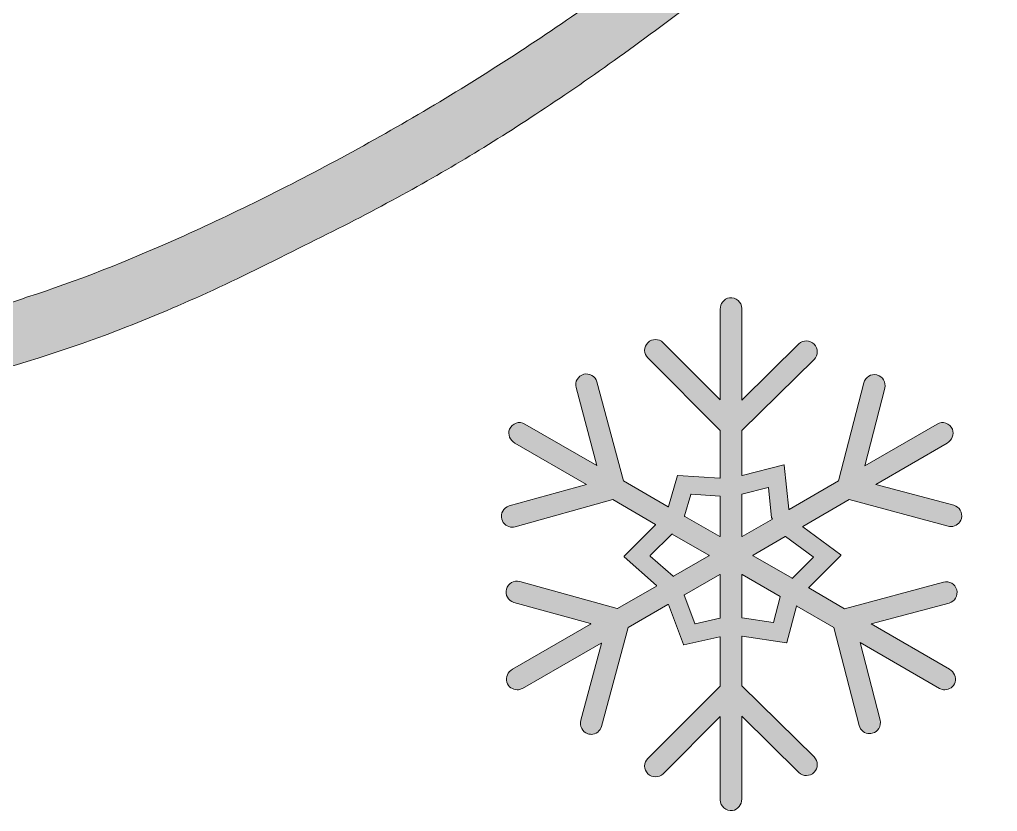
# Model space of a CAD drawing. Header units: inches. Extents: x 73 to 1007, y -748 to -332.
# Drawn here: x 132.7 to 192, y -508 to -459.9 of the extents above; entities that cross this region are included whole.
import ezdxf

# ---------------------------------------------------------------- set-up
doc = ezdxf.new("R2010")
doc.units = ezdxf.units.IN
doc.header["$MEASUREMENT"] = 0
doc.layers.add('Layer 1', color=7, linetype='Continuous')

# ---------------------------------------------------------------- blocks, each defined once
blk = doc.blocks.new('block 3')
at = {"layer": 'Layer 1', "true_color": 0x8dba2d}
h = blk.add_hatch(color=65, dxfattribs=at)
h.dxf.hatch_style = 2
edge = h.paths.add_edge_path()
edge.add_spline(control_points=[(194.553, -441.828), (188.672, -446.788), (183.712, -450.882), (179.677, -454.11), (175.639, -457.34), (172.006, -460.108), (168.779, -462.413), (165.549, -464.721), (162.436, -466.767), (159.438, -468.554), (156.438, -470.344), (153.037, -472.16), (149.232, -474.003), (145.194, -476.079), (141.388, -477.782), (137.815, -479.106), (134.238, -480.433), (130.692, -481.471), (127.176, -482.22), (123.657, -482.971), (120.083, -483.431), (116.451, -483.604), (112.819, -483.777), (108.867, -483.691), (104.601, -483.344), (101.371, -483.114), (98.66, -482.739), (96.471, -482.22), (94.279, -481.701), (91.914, -480.809), (89.379, -479.539), (87.762, -478.733), (86.465, -477.982), (85.486, -477.29), (84.505, -476.598), (83.208, -475.447), (81.595, -473.83), (76.059, -468.295), (73.291, -462.183), (73.291, -455.493), (73.291, -451.688), (73.983, -448.461), (75.367, -445.806), (76.751, -443.155), (78.421, -441.828), (80.383, -441.828), (81.997, -441.828), (83.065, -442.493), (83.583, -443.818), (84.103, -445.144), (83.727, -446.442), (82.46, -447.709), (81.651, -448.517), (80.73, -448.807), (79.692, -448.574), (78.883, -448.461), (78.365, -448.461), (78.135, -448.574), (77.902, -448.691), (77.672, -449.209), (77.442, -450.131), (76.864, -452.553), (76.837, -455.35), (77.356, -458.521), (77.875, -461.695), (78.883, -464.432), (80.383, -466.737), (81.422, -468.467), (82.978, -470.257), (85.054, -472.1), (87.13, -473.947), (89.033, -475.33), (90.763, -476.252), (92.26, -476.944), (93.644, -477.522), (94.914, -477.982), (96.182, -478.444), (97.565, -478.82), (99.066, -479.106), (100.563, -479.396), (102.266, -479.598), (104.169, -479.711), (106.071, -479.828), (108.347, -479.885), (111.002, -479.885), (113.654, -479.885), (115.959, -479.858), (117.922, -479.798), (119.881, -479.741), (121.668, -479.598), (123.284, -479.366), (124.898, -479.136), (126.454, -478.82), (127.954, -478.414), (129.452, -478.011), (131.182, -477.463), (133.144, -476.771), (136.025, -475.85), (139.198, -474.608), (142.658, -473.052), (146.118, -471.495), (149.634, -469.738), (153.21, -467.776), (156.783, -465.816), (160.273, -463.711), (163.676, -461.461), (167.076, -459.213), (170.277, -456.937), (173.277, -454.629), (174.545, -453.707), (176.706, -451.977), (179.763, -449.439), (182.817, -446.904), (185.961, -444.309), (189.191, -441.655), (193.573, -438.082), (197.349, -435.025), (200.522, -432.487), (203.692, -429.951), (206.517, -427.789), (208.998, -425.999), (211.477, -424.213), (213.725, -422.713), (215.744, -421.502), (217.761, -420.291), (219.809, -419.167), (221.886, -418.129), (223.499, -417.324), (224.74, -416.775), (225.605, -416.485), (226.47, -416.199), (227.535, -415.997), (228.805, -415.88), (233.533, -413.691), (238, -413.431), (242.211, -415.102), (246.42, -416.775), (249.274, -420.205), (250.774, -425.394), (251.004, -426.319), (251.176, -427.443), (251.293, -428.767), (251.406, -430.094), (251.466, -431.508), (251.466, -433.005), (251.466, -434.506), (251.406, -435.89), (251.293, -437.157), (251.176, -438.428), (251.004, -439.406), (250.774, -440.098), (250.311, -441.368), (249.62, -442.001), (248.698, -442.001), (247.774, -442.117), (247.142, -441.914), (246.795, -441.396), (246.45, -440.876), (246.563, -440.158), (247.142, -439.233), (247.255, -438.887), (247.371, -438.138), (247.487, -436.985), (247.601, -435.833), (247.66, -434.562), (247.66, -433.179), (247.66, -431.795), (247.63, -430.471), (247.573, -429.2), (247.515, -427.933), (247.371, -426.951), (247.142, -426.259), (246.563, -424.07), (245.525, -422.223), (244.027, -420.723), (242.527, -419.227), (241.027, -418.475), (239.53, -418.475), (238.259, -418.475), (237.108, -418.794), (236.07, -419.426), (235.033, -420.062), (233.821, -421.129), (232.438, -422.626), (229.438, -425.973), (227.075, -430.7), (225.345, -436.812), (225.113, -437.965), (224.912, -438.917), (224.74, -439.666), (224.567, -440.417), (224.42, -441.309), (224.307, -442.347), (224.191, -443.385), (224.134, -444.682), (224.134, -446.239), (224.134, -447.796), (224.134, -449.844), (224.134, -452.38), (224.134, -454.689), (224.134, -456.618), (224.134, -458.175), (224.134, -459.732), (224.191, -461.029), (224.307, -462.068), (224.42, -463.105), (224.537, -464.03), (224.654, -464.835), (224.767, -465.643), (224.94, -466.508), (225.172, -467.43), (226.21, -471.814), (227.65, -475.879), (229.497, -479.625), (231.34, -483.374), (233.533, -486.631), (236.07, -489.399), (236.07, -489.399), (238.319, -491.993), (238.319, -491.993), (238.319, -491.993), (240.741, -490.955), (240.741, -490.955), (245.698, -488.421), (250.255, -482.193), (254.406, -472.273), (254.753, -471.468), (255.329, -469.765), (256.136, -467.17), (256.942, -464.576), (257.78, -461.808), (258.645, -458.867), (259.51, -455.926), (260.345, -453.045), (261.153, -450.217), (261.958, -447.393), (262.537, -445.288), (262.883, -443.904), (262.997, -443.098), (263.515, -442.693), (264.44, -442.693), (265.132, -442.693), (265.621, -442.809), (265.91, -443.039), (266.196, -443.271), (266.283, -443.847), (266.17, -444.769), (266.053, -445.693), (265.737, -447.191), (265.218, -449.266), (264.699, -451.342), (263.921, -454.169), (262.883, -457.743), (261.613, -462.24), (260.432, -466.162), (259.337, -469.505), (258.239, -472.852), (257.115, -475.763), (255.964, -478.241), (254.809, -480.723), (253.599, -482.885), (252.331, -484.729), (251.061, -486.574), (249.676, -488.247), (248.179, -489.745), (246.103, -491.937), (244.114, -493.464), (242.211, -494.329), (240.309, -495.194), (238.03, -495.626), (235.378, -495.626), (233.07, -495.626), (231.053, -495.34), (229.324, -494.761), (224.134, -492.802), (220.096, -489.745), (217.215, -485.594), (214.331, -481.558), (212.285, -477.29), (211.074, -472.792), (209.863, -468.295), (209.257, -462.759), (209.257, -456.186), (209.257, -442.58), (212.601, -431.738), (219.291, -423.664), (216.061, -425.511), (212.485, -427.903), (208.565, -430.844), (204.644, -433.784), (199.973, -437.447), (194.553, -441.828)], knot_values=[0, 0, 0, 0, 1, 1, 1, 2, 2, 2, 3, 3, 3, 4, 4, 4, 5, 5, 5, 6, 6, 6, 7, 7, 7, 8, 8, 8, 9, 9, 9, 10, 10, 10, 11, 11, 11, 12, 12, 12, 13, 13, 13, 14, 14, 14, 15, 15, 15, 16, 16, 16, 17, 17, 17, 18, 18, 18, 19, 19, 19, 20, 20, 20, 21, 21, 21, 22, 22, 22, 23, 23, 23, 24, 24, 24, 25, 25, 25, 26, 26, 26, 27, 27, 27, 28, 28, 28, 29, 29, 29, 30, 30, 30, 31, 31, 31, 32, 32, 32, 33, 33, 33, 34, 34, 34, 35, 35, 35, 36, 36, 36, 37, 37, 37, 38, 38, 38, 39, 39, 39, 40, 40, 40, 41, 41, 41, 42, 42, 42, 43, 43, 43, 44, 44, 44, 45, 45, 45, 46, 46, 46, 47, 47, 47, 48, 48, 48, 49, 49, 49, 50, 50, 50, 51, 51, 51, 52, 52, 52, 53, 53, 53, 54, 54, 54, 55, 55, 55, 56, 56, 56, 57, 57, 57, 58, 58, 58, 59, 59, 59, 60, 60, 60, 61, 61, 61, 62, 62, 62, 63, 63, 63, 64, 64, 64, 65, 65, 65, 66, 66, 66, 67, 67, 67, 68, 68, 68, 69, 69, 69, 70, 70, 70, 71, 71, 71, 72, 72, 72, 73, 73, 73, 74, 74, 74, 75, 75, 75, 76, 76, 76, 77, 77, 77, 78, 78, 78, 79, 79, 79, 80, 80, 80, 81, 81, 81, 82, 82, 82, 83, 83, 83, 84, 84, 84, 85, 85, 85, 86, 86, 86, 87, 87, 87, 88, 88, 88, 89, 89, 89, 90, 90, 90, 91, 91, 91, 92, 92, 92, 93, 93, 93, 94, 94, 94, 95, 95, 95, 96, 96, 96, 97, 97, 97, 97], degree=3, periodic=1)
at = {"layer": 'Layer 1', "lineweight": 0}
blk.add_open_spline([(194.553, -441.828), (188.672, -446.788), (183.712, -450.882), (179.677, -454.11), (175.639, -457.34), (172.006, -460.108), (168.779, -462.413), (165.549, -464.721), (162.436, -466.767), (159.438, -468.554), (156.438, -470.344), (153.037, -472.16), (149.232, -474.003), (145.194, -476.079), (141.388, -477.782), (137.815, -479.106), (134.238, -480.433), (130.692, -481.471), (127.176, -482.22), (123.657, -482.971), (120.083, -483.431), (116.451, -483.604), (112.819, -483.777), (108.867, -483.691), (104.601, -483.344), (101.371, -483.114), (98.66, -482.739), (96.471, -482.22), (94.279, -481.701), (91.914, -480.809), (89.379, -479.539), (87.762, -478.733), (86.465, -477.982), (85.486, -477.29), (84.505, -476.598), (83.208, -475.447), (81.595, -473.83), (76.059, -468.295), (73.291, -462.183), (73.291, -455.493), (73.291, -451.688), (73.983, -448.461), (75.367, -445.806), (76.751, -443.155), (78.421, -441.828), (80.383, -441.828), (81.997, -441.828), (83.065, -442.493), (83.583, -443.818), (84.103, -445.144), (83.727, -446.442), (82.46, -447.709), (81.651, -448.517), (80.73, -448.807), (79.692, -448.574), (78.883, -448.461), (78.365, -448.461), (78.135, -448.574), (77.902, -448.691), (77.672, -449.209), (77.442, -450.131), (76.864, -452.553), (76.837, -455.35), (77.356, -458.521), (77.875, -461.695), (78.883, -464.432), (80.383, -466.737), (81.422, -468.467), (82.978, -470.257), (85.054, -472.1), (87.13, -473.947), (89.033, -475.33), (90.763, -476.252), (92.26, -476.944), (93.644, -477.522), (94.914, -477.982), (96.182, -478.444), (97.565, -478.82), (99.066, -479.106), (100.563, -479.396), (102.266, -479.598), (104.169, -479.711), (106.071, -479.828), (108.347, -479.885), (111.002, -479.885), (113.654, -479.885), (115.959, -479.858), (117.922, -479.798), (119.881, -479.741), (121.668, -479.598), (123.284, -479.366), (124.898, -479.136), (126.454, -478.82), (127.954, -478.414), (129.452, -478.011), (131.182, -477.463), (133.144, -476.771), (136.025, -475.85), (139.198, -474.608), (142.658, -473.052), (146.118, -471.495), (149.634, -469.738), (153.21, -467.776), (156.783, -465.816), (160.273, -463.711), (163.676, -461.461), (167.076, -459.213), (170.277, -456.937), (173.277, -454.629), (174.545, -453.707), (176.706, -451.977), (179.763, -449.439), (182.817, -446.904), (185.961, -444.309), (189.191, -441.655), (193.573, -438.082), (197.349, -435.025), (200.522, -432.487), (203.692, -429.951), (206.517, -427.789), (208.998, -425.999), (211.477, -424.213), (213.725, -422.713), (215.744, -421.502), (217.761, -420.291), (219.809, -419.167), (221.886, -418.129), (223.499, -417.324), (224.74, -416.775), (225.605, -416.485), (226.47, -416.199), (227.535, -415.997), (228.805, -415.88), (233.533, -413.691), (238, -413.431), (242.211, -415.102), (246.42, -416.775), (249.274, -420.205), (250.774, -425.394), (251.004, -426.319), (251.176, -427.443), (251.293, -428.767), (251.406, -430.094), (251.466, -431.508), (251.466, -433.005), (251.466, -434.506), (251.406, -435.89), (251.293, -437.157), (251.176, -438.428), (251.004, -439.406), (250.774, -440.098), (250.311, -441.368), (249.62, -442.001), (248.698, -442.001), (247.774, -442.117), (247.142, -441.914), (246.795, -441.396), (246.45, -440.876), (246.563, -440.158), (247.142, -439.233), (247.255, -438.887), (247.371, -438.138), (247.487, -436.985), (247.601, -435.833), (247.66, -434.562), (247.66, -433.179), (247.66, -431.795), (247.63, -430.471), (247.573, -429.2), (247.515, -427.933), (247.371, -426.951), (247.142, -426.259), (246.563, -424.07), (245.525, -422.223), (244.027, -420.723), (242.527, -419.227), (241.027, -418.475), (239.53, -418.475), (238.259, -418.475), (237.108, -418.794), (236.07, -419.426), (235.033, -420.062), (233.821, -421.129), (232.438, -422.626), (229.438, -425.973), (227.075, -430.7), (225.345, -436.812), (225.113, -437.965), (224.912, -438.917), (224.74, -439.666), (224.567, -440.417), (224.42, -441.309), (224.307, -442.347), (224.191, -443.385), (224.134, -444.682), (224.134, -446.239), (224.134, -447.796), (224.134, -449.844), (224.134, -452.38), (224.134, -454.689), (224.134, -456.618), (224.134, -458.175), (224.134, -459.732), (224.191, -461.029), (224.307, -462.068), (224.42, -463.105), (224.537, -464.03), (224.654, -464.835), (224.767, -465.643), (224.94, -466.508), (225.172, -467.43), (226.21, -471.814), (227.65, -475.879), (229.497, -479.625), (231.34, -483.374), (233.533, -486.631), (236.07, -489.399), (236.07, -489.399), (238.319, -491.993), (238.319, -491.993), (238.319, -491.993), (240.741, -490.955), (240.741, -490.955), (245.698, -488.421), (250.255, -482.193), (254.406, -472.273), (254.753, -471.468), (255.329, -469.765), (256.136, -467.17), (256.942, -464.576), (257.78, -461.808), (258.645, -458.867), (259.51, -455.926), (260.345, -453.045), (261.153, -450.217), (261.958, -447.393), (262.537, -445.288), (262.883, -443.904), (262.997, -443.098), (263.515, -442.693), (264.44, -442.693), (265.132, -442.693), (265.621, -442.809), (265.91, -443.039), (266.196, -443.271), (266.283, -443.847), (266.17, -444.769), (266.053, -445.693), (265.737, -447.191), (265.218, -449.266), (264.699, -451.342), (263.921, -454.169), (262.883, -457.743), (261.613, -462.24), (260.432, -466.162), (259.337, -469.505), (258.239, -472.852), (257.115, -475.763), (255.964, -478.241), (254.809, -480.723), (253.599, -482.885), (252.331, -484.729), (251.061, -486.574), (249.676, -488.247), (248.179, -489.745), (246.103, -491.937), (244.114, -493.464), (242.211, -494.329), (240.309, -495.194), (238.03, -495.626), (235.378, -495.626), (233.07, -495.626), (231.053, -495.34), (229.324, -494.761), (224.134, -492.802), (220.096, -489.745), (217.215, -485.594), (214.331, -481.558), (212.285, -477.29), (211.074, -472.792), (209.863, -468.295), (209.257, -462.759), (209.257, -456.186), (209.257, -442.58), (212.601, -431.738), (219.291, -423.664), (216.061, -425.511), (212.485, -427.903), (208.565, -430.844), (204.644, -433.784), (199.973, -437.447), (194.553, -441.828)], degree=3, knots=[0, 0, 0, 0, 1, 1, 1, 2, 2, 2, 3, 3, 3, 4, 4, 4, 5, 5, 5, 6, 6, 6, 7, 7, 7, 8, 8, 8, 9, 9, 9, 10, 10, 10, 11, 11, 11, 12, 12, 12, 13, 13, 13, 14, 14, 14, 15, 15, 15, 16, 16, 16, 17, 17, 17, 18, 18, 18, 19, 19, 19, 20, 20, 20, 21, 21, 21, 22, 22, 22, 23, 23, 23, 24, 24, 24, 25, 25, 25, 26, 26, 26, 27, 27, 27, 28, 28, 28, 29, 29, 29, 30, 30, 30, 31, 31, 31, 32, 32, 32, 33, 33, 33, 34, 34, 34, 35, 35, 35, 36, 36, 36, 37, 37, 37, 38, 38, 38, 39, 39, 39, 40, 40, 40, 41, 41, 41, 42, 42, 42, 43, 43, 43, 44, 44, 44, 45, 45, 45, 46, 46, 46, 47, 47, 47, 48, 48, 48, 49, 49, 49, 50, 50, 50, 51, 51, 51, 52, 52, 52, 53, 53, 53, 54, 54, 54, 55, 55, 55, 56, 56, 56, 57, 57, 57, 58, 58, 58, 59, 59, 59, 60, 60, 60, 61, 61, 61, 62, 62, 62, 63, 63, 63, 64, 64, 64, 65, 65, 65, 66, 66, 66, 67, 67, 67, 68, 68, 68, 69, 69, 69, 70, 70, 70, 71, 71, 71, 72, 72, 72, 73, 73, 73, 74, 74, 74, 75, 75, 75, 76, 76, 76, 77, 77, 77, 78, 78, 78, 79, 79, 79, 80, 80, 80, 81, 81, 81, 82, 82, 82, 83, 83, 83, 84, 84, 84, 85, 85, 85, 86, 86, 86, 87, 87, 87, 88, 88, 88, 89, 89, 89, 90, 90, 90, 91, 91, 91, 92, 92, 92, 93, 93, 93, 94, 94, 94, 95, 95, 95, 96, 96, 96, 97, 97, 97, 97], dxfattribs=at)
blk = doc.blocks.new('block 24')
at = {"layer": 'Layer 1', "true_color": 0x8dba2d}
h = blk.add_hatch(color=65, dxfattribs=at)
h.dxf.hatch_style = 2
edge = h.paths.add_edge_path()
edge.add_spline(control_points=[(161.945, -490.259), (162.026, -490.549), (162.288, -490.739), (162.576, -490.739), (162.634, -490.739), (162.692, -490.731), (162.751, -490.715), (162.751, -490.715), (168.68, -489.068), (168.68, -489.068), (168.68, -489.068), (171.28, -490.569), (171.28, -490.569), (171.29, -490.575), (171.292, -490.589), (171.283, -490.598), (171.283, -490.598), (169.373, -492.508), (169.373, -492.508), (169.366, -492.516), (169.366, -492.528), (169.374, -492.535), (169.374, -492.535), (171.339, -494.286), (171.339, -494.286), (171.348, -494.294), (171.347, -494.309), (171.336, -494.315), (171.336, -494.315), (168.971, -495.681), (168.971, -495.681), (168.967, -495.683), (168.961, -495.684), (168.957, -495.683), (168.957, -495.683), (163.035, -494.038), (163.035, -494.038), (162.677, -493.944), (162.325, -494.146), (162.229, -494.494), (162.132, -494.843), (162.337, -495.204), (162.685, -495.301), (162.685, -495.301), (167.332, -496.591), (167.332, -496.591), (167.347, -496.596), (167.35, -496.617), (167.336, -496.625), (167.336, -496.625), (162.595, -499.362), (162.595, -499.362), (162.324, -499.518), (162.165, -499.839), (162.256, -500.139), (162.346, -500.437), (162.612, -500.607), (162.883, -500.607), (162.994, -500.607), (163.107, -500.579), (163.211, -500.52), (163.211, -500.52), (167.973, -497.77), (167.973, -497.77), (167.987, -497.762), (168.004, -497.775), (168, -497.791), (168, -497.791), (166.75, -502.452), (166.75, -502.452), (166.659, -502.795), (166.835, -503.171), (167.173, -503.279), (167.242, -503.3), (167.308, -503.31), (167.375, -503.31), (167.664, -503.31), (167.929, -503.118), (168.008, -502.825), (168.008, -502.825), (169.615, -496.829), (169.615, -496.829), (169.616, -496.824), (169.619, -496.82), (169.623, -496.818), (169.623, -496.818), (172.039, -495.423), (172.039, -495.423), (172.049, -495.417), (172.062, -495.422), (172.066, -495.432), (172.066, -495.432), (172.972, -497.861), (172.972, -497.861), (172.975, -497.87), (172.984, -497.875), (172.993, -497.873), (172.993, -497.873), (175.186, -497.387), (175.186, -497.387), (175.197, -497.384), (175.208, -497.393), (175.208, -497.405), (175.208, -497.405), (175.208, -500.377), (175.208, -500.377), (175.208, -500.377), (170.813, -504.772), (170.813, -504.772), (170.557, -505.027), (170.557, -505.442), (170.813, -505.698), (170.941, -505.826), (171.109, -505.89), (171.277, -505.89), (171.444, -505.89), (171.612, -505.826), (171.74, -505.698), (171.74, -505.698), (175.208, -502.23), (175.208, -502.23), (175.208, -502.23), (175.208, -507.282), (175.208, -507.282), (175.208, -507.676), (175.554, -507.988), (175.958, -507.931), (176.29, -507.884), (176.518, -507.568), (176.518, -507.233), (176.518, -507.233), (176.518, -502.211), (176.518, -502.211), (176.518, -502.211), (179.99, -505.621), (179.99, -505.621), (180.248, -505.874), (180.663, -505.871), (180.916, -505.612), (181.17, -505.354), (181.167, -504.939), (180.909, -504.685), (180.909, -504.685), (176.518, -500.373), (176.518, -500.373), (176.518, -500.373), (176.518, -497.375), (176.518, -497.375), (176.518, -497.363), (176.528, -497.355), (176.539, -497.357), (176.539, -497.357), (179.239, -497.759), (179.239, -497.759), (179.248, -497.76), (179.257, -497.755), (179.259, -497.746), (179.259, -497.746), (179.833, -495.534), (179.833, -495.534), (179.836, -495.522), (179.85, -495.517), (179.86, -495.523), (179.86, -495.523), (182.106, -496.819), (182.106, -496.819), (182.106, -496.819), (183.645, -502.778), (183.645, -502.778), (183.722, -503.073), (183.988, -503.269), (184.279, -503.269), (184.333, -503.269), (184.388, -503.263), (184.443, -503.248), (184.794, -503.158), (185.004, -502.801), (184.914, -502.45), (184.914, -502.45), (183.698, -497.738), (183.698, -497.738), (183.698, -497.738), (188.515, -500.52), (188.515, -500.52), (188.619, -500.579), (188.732, -500.607), (188.843, -500.607), (189.114, -500.607), (189.38, -500.437), (189.47, -500.139), (189.561, -499.839), (189.402, -499.518), (189.131, -499.362), (189.131, -499.362), (184.37, -496.613), (184.37, -496.613), (184.37, -496.613), (189.108, -495.344), (189.108, -495.344), (189.457, -495.25), (189.664, -494.89), (189.571, -494.541), (189.475, -494.191), (189.119, -493.984), (188.767, -494.078), (188.767, -494.078), (182.765, -495.687), (182.765, -495.687), (182.765, -495.687), (180.586, -494.429), (180.586, -494.429), (180.576, -494.423), (180.574, -494.408), (180.583, -494.4), (180.583, -494.4), (182.531, -492.452), (182.531, -492.452), (182.539, -492.444), (182.538, -492.431), (182.529, -492.424), (182.529, -492.424), (180.228, -490.724), (180.228, -490.724), (180.218, -490.717), (180.218, -490.7), (180.23, -490.694), (180.23, -490.694), (183.049, -489.066), (183.049, -489.066), (183.049, -489.066), (189.05, -490.675), (189.05, -490.675), (189.108, -490.691), (189.164, -490.698), (189.22, -490.698), (189.51, -490.698), (189.774, -490.505), (189.854, -490.212), (189.947, -489.863), (189.74, -489.503), (189.391, -489.41), (189.391, -489.41), (184.653, -488.14), (184.653, -488.14), (184.653, -488.14), (188.981, -485.641), (188.981, -485.641), (189.273, -485.473), (189.435, -485.114), (189.308, -484.801), (189.154, -484.423), (188.711, -484.286), (188.373, -484.479), (188.373, -484.479), (183.982, -487.014), (183.982, -487.014), (183.982, -487.014), (185.198, -482.303), (185.198, -482.303), (185.288, -481.952), (185.078, -481.595), (184.727, -481.505), (184.373, -481.41), (184.02, -481.625), (183.929, -481.975), (183.929, -481.975), (182.39, -487.933), (182.39, -487.933), (182.39, -487.933), (179.394, -489.663), (179.394, -489.663), (179.382, -489.67), (179.368, -489.662), (179.367, -489.649), (179.367, -489.649), (179.102, -486.969), (179.102, -486.969), (179.101, -486.958), (179.09, -486.951), (179.079, -486.954), (179.079, -486.954), (176.541, -487.611), (176.541, -487.611), (176.529, -487.614), (176.518, -487.605), (176.518, -487.593), (176.518, -487.593), (176.518, -484.871), (176.518, -484.871), (176.518, -484.871), (180.909, -480.559), (180.909, -480.559), (181.167, -480.305), (181.17, -479.891), (180.916, -479.632), (180.663, -479.374), (180.248, -479.371), (179.99, -479.624), (179.99, -479.624), (176.518, -483.034), (176.518, -483.034), (176.518, -483.034), (176.518, -477.471), (176.518, -477.471), (176.518, -477.077), (176.172, -476.765), (175.768, -476.822), (175.436, -476.869), (175.208, -477.185), (175.208, -477.52), (175.208, -477.52), (175.208, -483.014), (175.208, -483.014), (175.208, -483.014), (171.74, -479.546), (171.74, -479.546), (171.484, -479.29), (171.069, -479.29), (170.813, -479.546), (170.557, -479.802), (170.557, -480.217), (170.813, -480.473), (170.813, -480.473), (175.208, -484.867), (175.208, -484.867), (175.208, -484.867), (175.208, -487.741), (175.208, -487.741), (175.208, -487.752), (175.199, -487.76), (175.188, -487.76), (175.188, -487.76), (172.638, -487.596), (172.638, -487.596), (172.63, -487.595), (172.622, -487.601), (172.62, -487.609), (172.62, -487.609), (172.076, -489.489), (172.076, -489.489), (172.073, -489.501), (172.06, -489.506), (172.05, -489.5), (172.05, -489.5), (169.333, -487.931), (169.333, -487.931), (169.333, -487.931), (167.725, -481.929), (167.725, -481.929), (167.63, -481.58), (167.265, -481.373), (166.923, -481.465), (166.572, -481.559), (166.365, -481.918), (166.459, -482.268), (166.459, -482.268), (167.727, -487.005), (167.727, -487.005), (167.727, -487.005), (163.353, -484.479), (163.353, -484.479), (163.013, -484.284), (162.572, -484.423), (162.418, -484.802), (162.291, -485.114), (162.452, -485.472), (162.744, -485.641), (162.744, -485.641), (167.09, -488.15), (167.09, -488.15), (167.09, -488.15), (162.401, -489.452), (162.401, -489.452), (162.053, -489.549), (161.848, -489.91), (161.945, -490.259)], knot_values=[0, 0, 0, 0, 1, 1, 1, 2, 2, 2, 3, 3, 3, 4, 4, 4, 5, 5, 5, 6, 6, 6, 7, 7, 7, 8, 8, 8, 9, 9, 9, 10, 10, 10, 11, 11, 11, 12, 12, 12, 13, 13, 13, 14, 14, 14, 15, 15, 15, 16, 16, 16, 17, 17, 17, 18, 18, 18, 19, 19, 19, 20, 20, 20, 21, 21, 21, 22, 22, 22, 23, 23, 23, 24, 24, 24, 25, 25, 25, 26, 26, 26, 27, 27, 27, 28, 28, 28, 29, 29, 29, 30, 30, 30, 31, 31, 31, 32, 32, 32, 33, 33, 33, 34, 34, 34, 35, 35, 35, 36, 36, 36, 37, 37, 37, 38, 38, 38, 39, 39, 39, 40, 40, 40, 41, 41, 41, 42, 42, 42, 43, 43, 43, 44, 44, 44, 45, 45, 45, 46, 46, 46, 47, 47, 47, 48, 48, 48, 49, 49, 49, 50, 50, 50, 51, 51, 51, 52, 52, 52, 53, 53, 53, 54, 54, 54, 55, 55, 55, 56, 56, 56, 57, 57, 57, 58, 58, 58, 59, 59, 59, 60, 60, 60, 61, 61, 61, 62, 62, 62, 63, 63, 63, 64, 64, 64, 65, 65, 65, 66, 66, 66, 67, 67, 67, 68, 68, 68, 69, 69, 69, 70, 70, 70, 71, 71, 71, 72, 72, 72, 73, 73, 73, 74, 74, 74, 75, 75, 75, 76, 76, 76, 77, 77, 77, 78, 78, 78, 79, 79, 79, 80, 80, 80, 81, 81, 81, 82, 82, 82, 83, 83, 83, 84, 84, 84, 85, 85, 85, 86, 86, 86, 87, 87, 87, 88, 88, 88, 89, 89, 89, 90, 90, 90, 91, 91, 91, 92, 92, 92, 93, 93, 93, 94, 94, 94, 95, 95, 95, 96, 96, 96, 97, 97, 97, 98, 98, 98, 99, 99, 99, 100, 100, 100, 101, 101, 101, 102, 102, 102, 103, 103, 103, 104, 104, 104, 105, 105, 105, 106, 106, 106, 107, 107, 107, 108, 108, 108, 109, 109, 109, 110, 110, 110, 111, 111, 111, 112, 112, 112, 113, 113, 113, 114, 114, 114, 115, 115, 115, 116, 116, 116, 117, 117, 117, 118, 118, 118, 119, 119, 119, 120, 120, 120, 121, 121, 121, 122, 122, 122, 123, 123, 123, 124, 124, 124, 125, 125, 125, 125], degree=3, periodic=1)
edge = h.paths.add_edge_path()
edge.add_spline(control_points=[(175.208, -488.874), (175.208, -488.874), (175.208, -491.292), (175.208, -491.292), (175.208, -491.306), (175.193, -491.315), (175.18, -491.308), (175.18, -491.308), (173.058, -490.082), (173.058, -490.082), (173.051, -490.078), (173.047, -490.069), (173.05, -490.061), (173.05, -490.061), (173.426, -488.757), (173.426, -488.757), (173.429, -488.749), (173.437, -488.743), (173.445, -488.744), (173.445, -488.744), (175.191, -488.856), (175.191, -488.856), (175.2, -488.857), (175.208, -488.865), (175.208, -488.874)], knot_values=[0, 0, 0, 0, 1, 1, 1, 2, 2, 2, 3, 3, 3, 4, 4, 4, 5, 5, 5, 6, 6, 6, 7, 7, 7, 8, 8, 8, 8], degree=3, periodic=1)
edge = h.paths.add_edge_path()
edge.add_spline(control_points=[(178.376, -490.251), (178.376, -490.251), (176.546, -491.308), (176.546, -491.308), (176.533, -491.315), (176.518, -491.306), (176.518, -491.292), (176.518, -491.292), (176.518, -488.761), (176.518, -488.761), (176.518, -488.752), (176.524, -488.745), (176.532, -488.743), (176.532, -488.743), (178.116, -488.333), (178.116, -488.333), (178.127, -488.33), (178.138, -488.338), (178.139, -488.349), (178.139, -488.349), (178.317, -490.15), (178.317, -490.15), (178.317, -490.15), (178.376, -490.251), (178.376, -490.251)], knot_values=[0, 0, 0, 0, 1, 1, 1, 2, 2, 2, 3, 3, 3, 4, 4, 4, 5, 5, 5, 6, 6, 6, 7, 7, 7, 8, 8, 8, 8], degree=3, periodic=1)
edge = h.paths.add_edge_path()
edge.add_spline(control_points=[(177.201, -492.474), (177.189, -492.467), (177.189, -492.45), (177.201, -492.443), (177.201, -492.443), (179.162, -491.31), (179.162, -491.31), (179.168, -491.307), (179.176, -491.307), (179.182, -491.311), (179.182, -491.311), (180.857, -492.549), (180.857, -492.549), (180.866, -492.556), (180.867, -492.569), (180.859, -492.577), (180.859, -492.577), (179.595, -493.841), (179.595, -493.841), (179.589, -493.846), (179.58, -493.848), (179.573, -493.843), (179.573, -493.843), (177.201, -492.474), (177.201, -492.474)], knot_values=[0, 0, 0, 0, 1, 1, 1, 2, 2, 2, 3, 3, 3, 4, 4, 4, 5, 5, 5, 6, 6, 6, 7, 7, 7, 8, 8, 8, 8], degree=3, periodic=1)
edge = h.paths.add_edge_path()
edge.add_spline(control_points=[(176.518, -496.232), (176.518, -496.232), (176.518, -493.625), (176.518, -493.625), (176.518, -493.611), (176.533, -493.602), (176.546, -493.609), (176.546, -493.609), (178.845, -494.936), (178.845, -494.936), (178.852, -494.941), (178.855, -494.949), (178.853, -494.957), (178.853, -494.957), (178.448, -496.519), (178.448, -496.519), (178.445, -496.528), (178.437, -496.533), (178.427, -496.532), (178.427, -496.532), (176.534, -496.25), (176.534, -496.25), (176.525, -496.248), (176.518, -496.241), (176.518, -496.232)], knot_values=[0, 0, 0, 0, 1, 1, 1, 2, 2, 2, 3, 3, 3, 4, 4, 4, 5, 5, 5, 6, 6, 6, 7, 7, 7, 8, 8, 8, 8], degree=3, periodic=1)
edge = h.paths.add_edge_path()
edge.add_spline(control_points=[(173.024, -494.872), (173.021, -494.863), (173.024, -494.854), (173.032, -494.85), (173.032, -494.85), (175.18, -493.609), (175.18, -493.609), (175.193, -493.602), (175.208, -493.611), (175.208, -493.625), (175.208, -493.625), (175.208, -496.247), (175.208, -496.247), (175.208, -496.255), (175.202, -496.263), (175.193, -496.265), (175.193, -496.265), (173.685, -496.599), (173.685, -496.599), (173.676, -496.601), (173.667, -496.596), (173.664, -496.587), (173.664, -496.587), (173.024, -494.872), (173.024, -494.872)], knot_values=[0, 0, 0, 0, 1, 1, 1, 2, 2, 2, 3, 3, 3, 4, 4, 4, 5, 5, 5, 6, 6, 6, 7, 7, 7, 8, 8, 8, 8], degree=3, periodic=1)
edge = h.paths.add_edge_path()
edge.add_spline(control_points=[(172.271, -491.157), (172.277, -491.151), (172.286, -491.15), (172.293, -491.154), (172.293, -491.154), (174.525, -492.443), (174.525, -492.443), (174.537, -492.45), (174.537, -492.467), (174.525, -492.474), (174.525, -492.474), (172.367, -493.72), (172.367, -493.72), (172.36, -493.724), (172.351, -493.723), (172.345, -493.718), (172.345, -493.718), (170.966, -492.489), (170.966, -492.489), (170.958, -492.482), (170.958, -492.47), (170.965, -492.463), (170.965, -492.463), (172.271, -491.157), (172.271, -491.157)], knot_values=[0, 0, 0, 0, 1, 1, 1, 2, 2, 2, 3, 3, 3, 4, 4, 4, 5, 5, 5, 6, 6, 6, 7, 7, 7, 8, 8, 8, 8], degree=3, periodic=1)
at = {"layer": 'Layer 1', "lineweight": 0}
for points, knots in [([(161.945, -490.259), (162.026, -490.549), (162.288, -490.739), (162.576, -490.739), (162.634, -490.739), (162.692, -490.731), (162.751, -490.715), (162.751, -490.715), (168.68, -489.068), (168.68, -489.068), (168.68, -489.068), (171.28, -490.569), (171.28, -490.569), (171.29, -490.575), (171.292, -490.589), (171.283, -490.598), (171.283, -490.598), (169.373, -492.508), (169.373, -492.508), (169.366, -492.516), (169.366, -492.528), (169.374, -492.535), (169.374, -492.535), (171.339, -494.286), (171.339, -494.286), (171.348, -494.294), (171.347, -494.309), (171.336, -494.315), (171.336, -494.315), (168.971, -495.681), (168.971, -495.681), (168.967, -495.683), (168.961, -495.684), (168.957, -495.683), (168.957, -495.683), (163.035, -494.038), (163.035, -494.038), (162.677, -493.944), (162.325, -494.146), (162.229, -494.494), (162.132, -494.843), (162.337, -495.204), (162.685, -495.301), (162.685, -495.301), (167.332, -496.591), (167.332, -496.591), (167.347, -496.596), (167.35, -496.617), (167.336, -496.625), (167.336, -496.625), (162.595, -499.362), (162.595, -499.362), (162.324, -499.518), (162.165, -499.839), (162.256, -500.139), (162.346, -500.437), (162.612, -500.607), (162.883, -500.607), (162.994, -500.607), (163.107, -500.579), (163.211, -500.52), (163.211, -500.52), (167.973, -497.77), (167.973, -497.77), (167.987, -497.762), (168.004, -497.775), (168, -497.791), (168, -497.791), (166.75, -502.452), (166.75, -502.452), (166.659, -502.795), (166.835, -503.171), (167.173, -503.279), (167.242, -503.3), (167.308, -503.31), (167.375, -503.31), (167.664, -503.31), (167.929, -503.118), (168.008, -502.825), (168.008, -502.825), (169.615, -496.829), (169.615, -496.829), (169.616, -496.824), (169.619, -496.82), (169.623, -496.818), (169.623, -496.818), (172.039, -495.423), (172.039, -495.423), (172.049, -495.417), (172.062, -495.422), (172.066, -495.432), (172.066, -495.432), (172.972, -497.861), (172.972, -497.861), (172.975, -497.87), (172.984, -497.875), (172.993, -497.873), (172.993, -497.873), (175.186, -497.387), (175.186, -497.387), (175.197, -497.384), (175.208, -497.393), (175.208, -497.405), (175.208, -497.405), (175.208, -500.377), (175.208, -500.377), (175.208, -500.377), (170.813, -504.772), (170.813, -504.772), (170.557, -505.027), (170.557, -505.442), (170.813, -505.698), (170.941, -505.826), (171.109, -505.89), (171.277, -505.89), (171.444, -505.89), (171.612, -505.826), (171.74, -505.698), (171.74, -505.698), (175.208, -502.23), (175.208, -502.23), (175.208, -502.23), (175.208, -507.282), (175.208, -507.282), (175.208, -507.676), (175.554, -507.988), (175.958, -507.931), (176.29, -507.884), (176.518, -507.568), (176.518, -507.233), (176.518, -507.233), (176.518, -502.211), (176.518, -502.211), (176.518, -502.211), (179.99, -505.621), (179.99, -505.621), (180.248, -505.874), (180.663, -505.871), (180.916, -505.612), (181.17, -505.354), (181.167, -504.939), (180.909, -504.685), (180.909, -504.685), (176.518, -500.373), (176.518, -500.373), (176.518, -500.373), (176.518, -497.375), (176.518, -497.375), (176.518, -497.363), (176.528, -497.355), (176.539, -497.357), (176.539, -497.357), (179.239, -497.759), (179.239, -497.759), (179.248, -497.76), (179.257, -497.755), (179.259, -497.746), (179.259, -497.746), (179.833, -495.534), (179.833, -495.534), (179.836, -495.522), (179.85, -495.517), (179.86, -495.523), (179.86, -495.523), (182.106, -496.819), (182.106, -496.819), (182.106, -496.819), (183.645, -502.778), (183.645, -502.778), (183.722, -503.073), (183.988, -503.269), (184.279, -503.269), (184.333, -503.269), (184.388, -503.263), (184.443, -503.248), (184.794, -503.158), (185.004, -502.801), (184.914, -502.45), (184.914, -502.45), (183.698, -497.738), (183.698, -497.738), (183.698, -497.738), (188.515, -500.52), (188.515, -500.52), (188.619, -500.579), (188.732, -500.607), (188.843, -500.607), (189.114, -500.607), (189.38, -500.437), (189.47, -500.139), (189.561, -499.839), (189.402, -499.518), (189.131, -499.362), (189.131, -499.362), (184.37, -496.613), (184.37, -496.613), (184.37, -496.613), (189.108, -495.344), (189.108, -495.344), (189.457, -495.25), (189.664, -494.89), (189.571, -494.541), (189.475, -494.191), (189.119, -493.984), (188.767, -494.078), (188.767, -494.078), (182.765, -495.687), (182.765, -495.687), (182.765, -495.687), (180.586, -494.429), (180.586, -494.429), (180.576, -494.423), (180.574, -494.408), (180.583, -494.4), (180.583, -494.4), (182.531, -492.452), (182.531, -492.452), (182.539, -492.444), (182.538, -492.431), (182.529, -492.424), (182.529, -492.424), (180.228, -490.724), (180.228, -490.724), (180.218, -490.717), (180.218, -490.7), (180.23, -490.694), (180.23, -490.694), (183.049, -489.066), (183.049, -489.066), (183.049, -489.066), (189.05, -490.675), (189.05, -490.675), (189.108, -490.691), (189.164, -490.698), (189.22, -490.698), (189.51, -490.698), (189.774, -490.505), (189.854, -490.212), (189.947, -489.863), (189.74, -489.503), (189.391, -489.41), (189.391, -489.41), (184.653, -488.14), (184.653, -488.14), (184.653, -488.14), (188.981, -485.641), (188.981, -485.641), (189.273, -485.473), (189.435, -485.114), (189.308, -484.801), (189.154, -484.423), (188.711, -484.286), (188.373, -484.479), (188.373, -484.479), (183.982, -487.014), (183.982, -487.014), (183.982, -487.014), (185.198, -482.303), (185.198, -482.303), (185.288, -481.952), (185.078, -481.595), (184.727, -481.505), (184.373, -481.41), (184.02, -481.625), (183.929, -481.975), (183.929, -481.975), (182.39, -487.933), (182.39, -487.933), (182.39, -487.933), (179.394, -489.663), (179.394, -489.663), (179.382, -489.67), (179.368, -489.662), (179.367, -489.649), (179.367, -489.649), (179.102, -486.969), (179.102, -486.969), (179.101, -486.958), (179.09, -486.951), (179.079, -486.954), (179.079, -486.954), (176.541, -487.611), (176.541, -487.611), (176.529, -487.614), (176.518, -487.605), (176.518, -487.593), (176.518, -487.593), (176.518, -484.871), (176.518, -484.871), (176.518, -484.871), (180.909, -480.559), (180.909, -480.559), (181.167, -480.305), (181.17, -479.891), (180.916, -479.632), (180.663, -479.374), (180.248, -479.371), (179.99, -479.624), (179.99, -479.624), (176.518, -483.034), (176.518, -483.034), (176.518, -483.034), (176.518, -477.471), (176.518, -477.471), (176.518, -477.077), (176.172, -476.765), (175.768, -476.822), (175.436, -476.869), (175.208, -477.185), (175.208, -477.52), (175.208, -477.52), (175.208, -483.014), (175.208, -483.014), (175.208, -483.014), (171.74, -479.546), (171.74, -479.546), (171.484, -479.29), (171.069, -479.29), (170.813, -479.546), (170.557, -479.802), (170.557, -480.217), (170.813, -480.473), (170.813, -480.473), (175.208, -484.867), (175.208, -484.867), (175.208, -484.867), (175.208, -487.741), (175.208, -487.741), (175.208, -487.752), (175.199, -487.76), (175.188, -487.76), (175.188, -487.76), (172.638, -487.596), (172.638, -487.596), (172.63, -487.595), (172.622, -487.601), (172.62, -487.609), (172.62, -487.609), (172.076, -489.489), (172.076, -489.489), (172.073, -489.501), (172.06, -489.506), (172.05, -489.5), (172.05, -489.5), (169.333, -487.931), (169.333, -487.931), (169.333, -487.931), (167.725, -481.929), (167.725, -481.929), (167.63, -481.58), (167.265, -481.373), (166.923, -481.465), (166.572, -481.559), (166.365, -481.918), (166.459, -482.268), (166.459, -482.268), (167.727, -487.005), (167.727, -487.005), (167.727, -487.005), (163.353, -484.479), (163.353, -484.479), (163.013, -484.284), (162.572, -484.423), (162.418, -484.802), (162.291, -485.114), (162.452, -485.472), (162.744, -485.641), (162.744, -485.641), (167.09, -488.15), (167.09, -488.15), (167.09, -488.15), (162.401, -489.452), (162.401, -489.452), (162.053, -489.549), (161.848, -489.91), (161.945, -490.259)], [0, 0, 0, 0, 1, 1, 1, 2, 2, 2, 3, 3, 3, 4, 4, 4, 5, 5, 5, 6, 6, 6, 7, 7, 7, 8, 8, 8, 9, 9, 9, 10, 10, 10, 11, 11, 11, 12, 12, 12, 13, 13, 13, 14, 14, 14, 15, 15, 15, 16, 16, 16, 17, 17, 17, 18, 18, 18, 19, 19, 19, 20, 20, 20, 21, 21, 21, 22, 22, 22, 23, 23, 23, 24, 24, 24, 25, 25, 25, 26, 26, 26, 27, 27, 27, 28, 28, 28, 29, 29, 29, 30, 30, 30, 31, 31, 31, 32, 32, 32, 33, 33, 33, 34, 34, 34, 35, 35, 35, 36, 36, 36, 37, 37, 37, 38, 38, 38, 39, 39, 39, 40, 40, 40, 41, 41, 41, 42, 42, 42, 43, 43, 43, 44, 44, 44, 45, 45, 45, 46, 46, 46, 47, 47, 47, 48, 48, 48, 49, 49, 49, 50, 50, 50, 51, 51, 51, 52, 52, 52, 53, 53, 53, 54, 54, 54, 55, 55, 55, 56, 56, 56, 57, 57, 57, 58, 58, 58, 59, 59, 59, 60, 60, 60, 61, 61, 61, 62, 62, 62, 63, 63, 63, 64, 64, 64, 65, 65, 65, 66, 66, 66, 67, 67, 67, 68, 68, 68, 69, 69, 69, 70, 70, 70, 71, 71, 71, 72, 72, 72, 73, 73, 73, 74, 74, 74, 75, 75, 75, 76, 76, 76, 77, 77, 77, 78, 78, 78, 79, 79, 79, 80, 80, 80, 81, 81, 81, 82, 82, 82, 83, 83, 83, 84, 84, 84, 85, 85, 85, 86, 86, 86, 87, 87, 87, 88, 88, 88, 89, 89, 89, 90, 90, 90, 91, 91, 91, 92, 92, 92, 93, 93, 93, 94, 94, 94, 95, 95, 95, 96, 96, 96, 97, 97, 97, 98, 98, 98, 99, 99, 99, 100, 100, 100, 101, 101, 101, 102, 102, 102, 103, 103, 103, 104, 104, 104, 105, 105, 105, 106, 106, 106, 107, 107, 107, 108, 108, 108, 109, 109, 109, 110, 110, 110, 111, 111, 111, 112, 112, 112, 113, 113, 113, 114, 114, 114, 115, 115, 115, 116, 116, 116, 117, 117, 117, 118, 118, 118, 119, 119, 119, 120, 120, 120, 121, 121, 121, 122, 122, 122, 123, 123, 123, 124, 124, 124, 125, 125, 125, 125]), ([(178.376, -490.251), (178.376, -490.251), (176.546, -491.308), (176.546, -491.308), (176.533, -491.315), (176.518, -491.306), (176.518, -491.292), (176.518, -491.292), (176.518, -488.761), (176.518, -488.761), (176.518, -488.752), (176.524, -488.745), (176.532, -488.743), (176.532, -488.743), (178.116, -488.333), (178.116, -488.333), (178.127, -488.33), (178.138, -488.338), (178.139, -488.349), (178.139, -488.349), (178.317, -490.15), (178.317, -490.15), (178.317, -490.15), (178.376, -490.251), (178.376, -490.251)], [0, 0, 0, 0, 1, 1, 1, 2, 2, 2, 3, 3, 3, 4, 4, 4, 5, 5, 5, 6, 6, 6, 7, 7, 7, 8, 8, 8, 8]), ([(175.208, -488.874), (175.208, -488.874), (175.208, -491.292), (175.208, -491.292), (175.208, -491.306), (175.193, -491.315), (175.18, -491.308), (175.18, -491.308), (173.058, -490.082), (173.058, -490.082), (173.051, -490.078), (173.047, -490.069), (173.05, -490.061), (173.05, -490.061), (173.426, -488.757), (173.426, -488.757), (173.429, -488.749), (173.437, -488.743), (173.445, -488.744), (173.445, -488.744), (175.191, -488.856), (175.191, -488.856), (175.2, -488.857), (175.208, -488.865), (175.208, -488.874)], [0, 0, 0, 0, 1, 1, 1, 2, 2, 2, 3, 3, 3, 4, 4, 4, 5, 5, 5, 6, 6, 6, 7, 7, 7, 8, 8, 8, 8]), ([(172.271, -491.157), (172.277, -491.151), (172.286, -491.15), (172.293, -491.154), (172.293, -491.154), (174.525, -492.443), (174.525, -492.443), (174.537, -492.45), (174.537, -492.467), (174.525, -492.474), (174.525, -492.474), (172.367, -493.72), (172.367, -493.72), (172.36, -493.724), (172.351, -493.723), (172.345, -493.718), (172.345, -493.718), (170.966, -492.489), (170.966, -492.489), (170.958, -492.482), (170.958, -492.47), (170.965, -492.463), (170.965, -492.463), (172.271, -491.157), (172.271, -491.157)], [0, 0, 0, 0, 1, 1, 1, 2, 2, 2, 3, 3, 3, 4, 4, 4, 5, 5, 5, 6, 6, 6, 7, 7, 7, 8, 8, 8, 8]), ([(177.201, -492.474), (177.189, -492.467), (177.189, -492.45), (177.201, -492.443), (177.201, -492.443), (179.162, -491.31), (179.162, -491.31), (179.168, -491.307), (179.176, -491.307), (179.182, -491.311), (179.182, -491.311), (180.857, -492.549), (180.857, -492.549), (180.866, -492.556), (180.867, -492.569), (180.859, -492.577), (180.859, -492.577), (179.595, -493.841), (179.595, -493.841), (179.589, -493.846), (179.58, -493.848), (179.573, -493.843), (179.573, -493.843), (177.201, -492.474), (177.201, -492.474)], [0, 0, 0, 0, 1, 1, 1, 2, 2, 2, 3, 3, 3, 4, 4, 4, 5, 5, 5, 6, 6, 6, 7, 7, 7, 8, 8, 8, 8]), ([(173.024, -494.872), (173.021, -494.863), (173.024, -494.854), (173.032, -494.85), (173.032, -494.85), (175.18, -493.609), (175.18, -493.609), (175.193, -493.602), (175.208, -493.611), (175.208, -493.625), (175.208, -493.625), (175.208, -496.247), (175.208, -496.247), (175.208, -496.255), (175.202, -496.263), (175.193, -496.265), (175.193, -496.265), (173.685, -496.599), (173.685, -496.599), (173.676, -496.601), (173.667, -496.596), (173.664, -496.587), (173.664, -496.587), (173.024, -494.872), (173.024, -494.872)], [0, 0, 0, 0, 1, 1, 1, 2, 2, 2, 3, 3, 3, 4, 4, 4, 5, 5, 5, 6, 6, 6, 7, 7, 7, 8, 8, 8, 8]), ([(176.518, -496.232), (176.518, -496.232), (176.518, -493.625), (176.518, -493.625), (176.518, -493.611), (176.533, -493.602), (176.546, -493.609), (176.546, -493.609), (178.845, -494.936), (178.845, -494.936), (178.852, -494.941), (178.855, -494.949), (178.853, -494.957), (178.853, -494.957), (178.448, -496.519), (178.448, -496.519), (178.445, -496.528), (178.437, -496.533), (178.427, -496.532), (178.427, -496.532), (176.534, -496.25), (176.534, -496.25), (176.525, -496.248), (176.518, -496.241), (176.518, -496.232)], [0, 0, 0, 0, 1, 1, 1, 2, 2, 2, 3, 3, 3, 4, 4, 4, 5, 5, 5, 6, 6, 6, 7, 7, 7, 8, 8, 8, 8])]:
    blk.add_open_spline(points, degree=3, knots=knots, dxfattribs=at)
blk = doc.blocks.new('block 2')
at = {"layer": 'Layer 1'}
for name in ['block 3', 'block 24']:
    blk.add_blockref(name, (0, 0), dxfattribs=at)

msp = doc.modelspace()

# ---------------------------------------------------------------- block references
at = {"layer": 'Layer 1'}
msp.add_blockref('block 2', (0, 0), dxfattribs=at)

doc.saveas('drawing.dxf')
